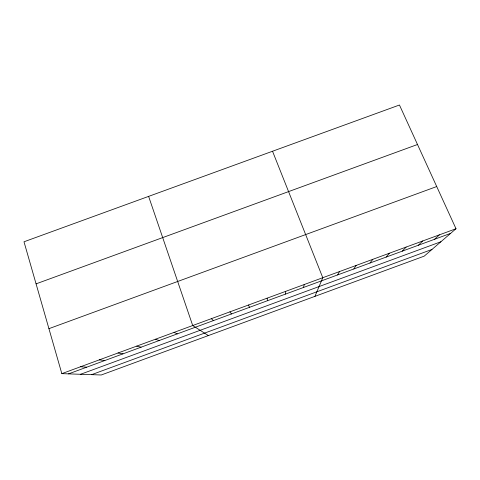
<?xml version="1.0" encoding="UTF-8"?>
<svg xmlns="http://www.w3.org/2000/svg" width="480" height="480" viewBox="0 0 480 480"><rect width="100%" height="100%" fill="white"/><g stroke="black" fill="none" stroke-linecap="round" stroke-linejoin="round"><path stroke-width="0.72" d="M285.504 294.09L285.702 291.348M303.492 287.478L304.254 284.526M314.94 296.352L322.788 277.71L272.532 151.248M337.644 274.92L339.486 271.572M353.82 268.974L356.166 265.44M369.984 263.028L372.84 259.314M386.13 257.094L389.496 253.188M402.27 251.16L406.14 247.068M418.398 245.232L422.772 240.954M434.514 239.304L439.392 234.846M456 228.738L424.206 256.146L101.256 374.988L61.836 373.644L24 241.782L399.456 105.012L456 228.738L61.836 373.644M48.93 328.662L436.716 186.546M68.526 373.872L450.612 233.382M80.58 374.28L440.892 241.758M91.638 374.658L431.97 249.45M36.072 283.854L417.504 144.504M80.58 366.75L86.688 367.194M99.306 359.868L104.838 360.516M118.02 352.986L122.97 353.85M136.716 346.116L141.09 347.19M155.394 339.246L159.198 340.53M174.06 332.388L177.288 333.882M208.362 335.574L192.702 325.53L148.62 196.386M211.338 318.684L213.42 320.598M229.95 311.838L231.462 313.962M248.55 305.004L249.492 307.332M267.132 298.17L267.504 300.708"/></g></svg>
